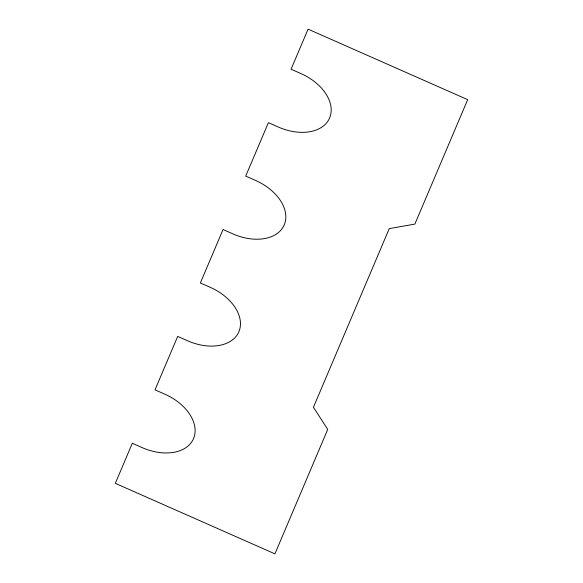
<?xml version="1.0" encoding="UTF-8"?>
<svg xmlns="http://www.w3.org/2000/svg" width="583" height="583" viewBox="0 0 583 583"><rect width="100%" height="100%" fill="white"/><g stroke="black" fill="none" stroke-linecap="round" stroke-linejoin="round"><path stroke-width="0.87" d="M132.326 443.269L115.317 483.343L274.914 553.85L327.726 429.423L313.443 407.247L389.255 228.631L414.87 224.083L467.683 99.657L308.086 29.15L291.077 69.224L301.054 73.633A43.623 29.019 24.5 0 1 329.614 117.977A43.623 29.019 24.5 0 1 278.375 127.065L268.399 122.663L245.72 176.095L255.697 180.504A43.623 29.019 24.5 0 1 284.256 224.849A43.623 29.019 24.5 0 1 233.018 233.936L223.041 229.527L200.363 282.966L210.339 287.375A43.623 29.019 24.5 0 1 238.899 331.712A43.623 29.019 24.5 0 1 187.66 340.807L177.684 336.398L155.005 389.838L164.982 394.239A43.623 29.019 24.5 0 1 193.541 438.584A43.623 29.019 24.5 0 1 142.303 447.678L132.326 443.269"/></g></svg>
